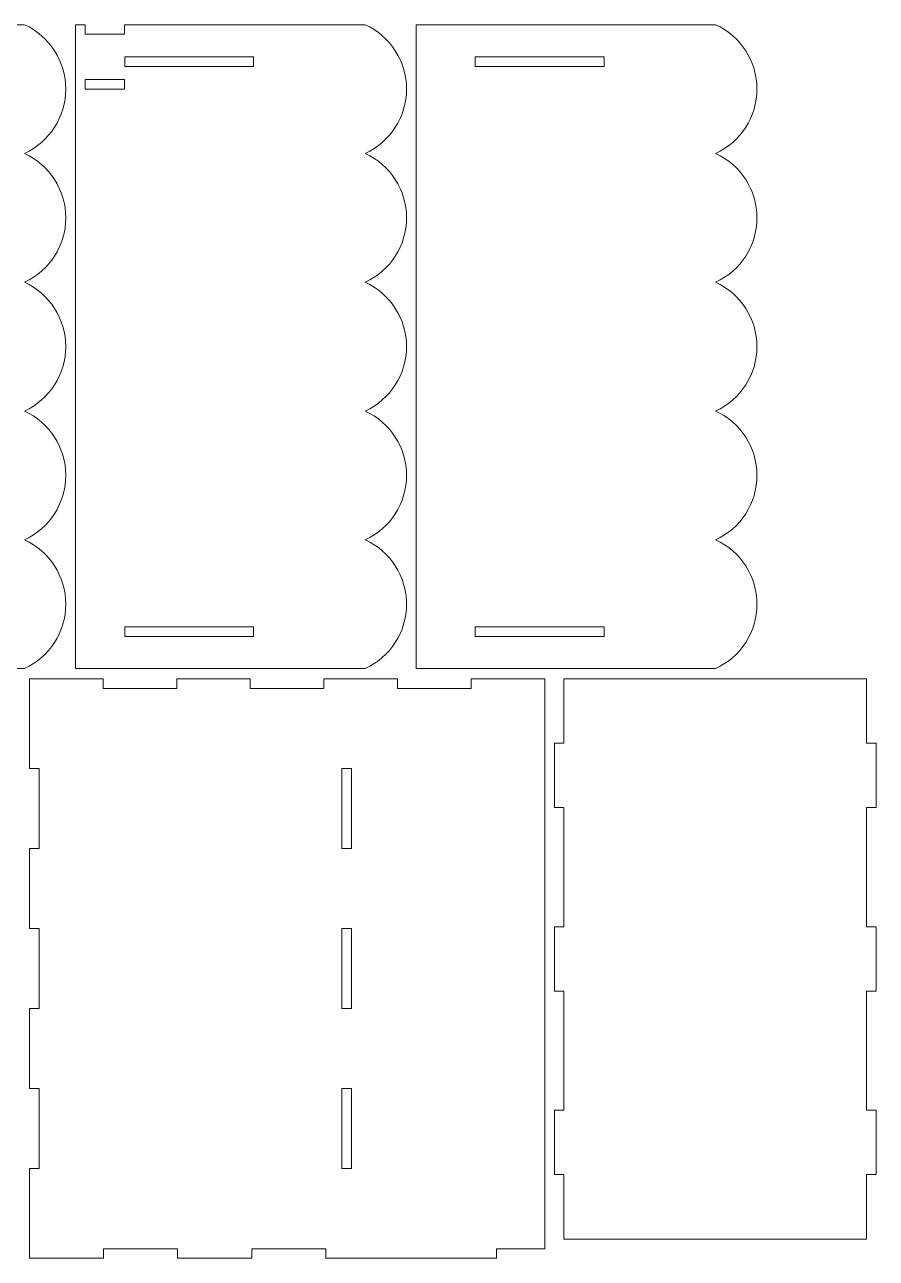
# Model space of a CAD drawing. Header units: millimetres. Extents: x -314 to 314, y -223 to 223.
# Drawn here: x 50 to 314.5, y -223.1 to 160 of the extents above; entities that cross this region are included whole.
import ezdxf

# ---------------------------------------------------------------- set-up
doc = ezdxf.new("R2010")
doc.units = ezdxf.units.MM
doc.header["$MEASUREMENT"] = 0
doc.layers.add('Camada 1', color=7, linetype='Continuous')

msp = doc.modelspace()

# ---------------------------------------------------------------- linework, layer by layer
at = {"layer": 'Camada 1', "color": 250, "lineweight": 20}
for points, knots in [([(-43.0734, -39.9725), (-43.0734, -39.9725), (49.9266, -39.9725), (49.9266, -39.9725), (49.9266, -39.9725), (57.7472, -36.3886), (62.7614, -28.5752), (62.7614, -19.9726), (62.7614, -19.9726), (62.7614, -11.3699), (57.7473, -3.5564), (49.9266, 0.0275), (49.9266, 0.0275), (57.7472, 3.6114), (62.7614, 11.4248), (62.7614, 20.0274), (62.7614, 20.0274), (62.7614, 28.6301), (57.7473, 36.4436), (49.9266, 40.0275), (49.9266, 40.0275), (57.7472, 43.6114), (62.7614, 51.4248), (62.7614, 60.0274), (62.7614, 60.0274), (62.7614, 68.6301), (57.7473, 76.4436), (49.9266, 80.0275), (49.9266, 80.0275), (57.7472, 83.6114), (62.7614, 91.4248), (62.7614, 100.0274), (62.7614, 100.0274), (62.7614, 108.6301), (57.7473, 116.4436), (49.9266, 120.0275), (49.9266, 120.0275), (57.7472, 123.6114), (62.7614, 131.4248), (62.7614, 140.0274), (62.7614, 140.0274), (62.7614, 148.6301), (57.7473, 156.4436), (49.9266, 160.0275), (49.9266, 160.0275), (49.9266, 160.0275), (-43.0734, 160.0275), (-43.0734, 160.0275), (-43.0734, 160.0275), (-43.0734, 160.0275), (-43.0734, -39.9725), (-43.0734, -39.9725)], [0, 0, 0, 0, 0.07142857, 0.07142857, 0.07142857, 0.07142857, 0.14285714, 0.14285714, 0.14285714, 0.14285714, 0.21428571, 0.21428571, 0.21428571, 0.21428571, 0.28571429, 0.28571429, 0.28571429, 0.28571429, 0.35714286, 0.35714286, 0.35714286, 0.35714286, 0.42857143, 0.42857143, 0.42857143, 0.42857143, 0.5, 0.5, 0.5, 0.5, 0.57142857, 0.57142857, 0.57142857, 0.57142857, 0.64285714, 0.64285714, 0.64285714, 0.64285714, 0.71428571, 0.71428571, 0.71428571, 0.71428571, 0.78571429, 0.78571429, 0.78571429, 0.78571429, 0.85714286, 0.85714286, 0.85714286, 0.85714286, 1, 1, 1, 1]), ([(65.7614, -39.9725), (65.7614, -39.9725), (155.7614, -39.9725), (155.7614, -39.9725), (155.7614, -39.9725), (163.582, -36.3886), (168.5962, -28.5752), (168.5962, -19.9726), (168.5962, -19.9726), (168.5962, -11.3699), (163.5821, -3.5564), (155.7614, 0.0275), (155.7614, 0.0275), (163.582, 3.6114), (168.5962, 11.4248), (168.5962, 20.0274), (168.5962, 20.0274), (168.5962, 28.6301), (163.5821, 36.4436), (155.7614, 40.0275), (155.7614, 40.0275), (163.582, 43.6114), (168.5962, 51.4248), (168.5962, 60.0274), (168.5962, 60.0274), (168.5962, 68.6301), (163.5821, 76.4436), (155.7614, 80.0275), (155.7614, 80.0275), (163.582, 83.6114), (168.5962, 91.4248), (168.5962, 100.0274), (168.5962, 100.0274), (168.5962, 108.6301), (163.5821, 116.4436), (155.7614, 120.0275), (155.7614, 120.0275), (163.582, 123.6114), (168.5962, 131.4248), (168.5962, 140.0274), (168.5962, 140.0274), (168.5962, 148.6301), (163.5821, 156.4436), (155.7614, 160.0275), (155.7614, 160.0275), (155.7614, 160.0275), (80.9746, 160.0275), (80.9746, 160.0275), (80.9746, 160.0275), (80.9746, 160.0275), (80.9746, 157.0275), (80.9746, 157.0275), (80.9746, 157.0275), (80.9746, 157.0275), (68.7614, 157.0275), (68.7614, 157.0275), (68.7614, 157.0275), (68.7614, 157.0275), (68.7614, 160.0275), (68.7614, 160.0275), (68.7614, 160.0275), (68.7614, 160.0275), (65.7614, 160.0275), (65.7614, 160.0275), (65.7614, 160.0275), (65.7614, 160.0275), (65.7614, -39.9725), (65.7614, -39.9725)], [0, 0, 0, 0, 0.05555556, 0.05555556, 0.05555556, 0.05555556, 0.11111111, 0.11111111, 0.11111111, 0.11111111, 0.16666667, 0.16666667, 0.16666667, 0.16666667, 0.22222222, 0.22222222, 0.22222222, 0.22222222, 0.27777778, 0.27777778, 0.27777778, 0.27777778, 0.33333333, 0.33333333, 0.33333333, 0.33333333, 0.38888889, 0.38888889, 0.38888889, 0.38888889, 0.44444444, 0.44444444, 0.44444444, 0.44444444, 0.5, 0.5, 0.5, 0.5, 0.55555556, 0.55555556, 0.55555556, 0.55555556, 0.61111111, 0.61111111, 0.61111111, 0.61111111, 0.66666667, 0.66666667, 0.66666667, 0.66666667, 0.72222222, 0.72222222, 0.72222222, 0.72222222, 0.77777778, 0.77777778, 0.77777778, 0.77777778, 0.83333333, 0.83333333, 0.83333333, 0.83333333, 0.88888889, 0.88888889, 0.88888889, 0.88888889, 1, 1, 1, 1]), ([(277.431, 100.0274), (277.431, 108.6301), (272.4169, 116.4436), (264.5962, 120.0275), (264.5962, 120.0275), (272.4168, 123.6114), (277.431, 131.4248), (277.431, 140.0274), (277.431, 140.0274), (277.431, 148.6301), (272.4169, 156.4436), (264.5962, 160.0275), (264.5962, 160.0275), (264.5962, 160.0275), (171.5962, 160.0275), (171.5962, 160.0275), (171.5962, 160.0275), (171.5962, 160.0275), (171.5962, -39.9725), (171.5962, -39.9725), (171.5962, -39.9725), (171.5962, -39.9725), (264.5962, -39.9725), (264.5962, -39.9725), (264.5962, -39.9725), (272.4168, -36.3886), (277.431, -28.5752), (277.431, -19.9726), (277.431, -19.9726), (277.431, -11.3699), (272.4169, -3.5564), (264.5962, 0.0275), (264.5962, 0.0275), (272.4168, 3.6114), (277.431, 11.4248), (277.431, 20.0274), (277.431, 20.0274), (277.431, 28.6301), (272.4169, 36.4436), (264.5962, 40.0275), (264.5962, 40.0275), (272.4168, 43.6114), (277.431, 51.4248), (277.431, 60.0274), (277.431, 60.0274), (277.431, 68.6301), (272.4169, 76.4436), (264.5962, 80.0275), (264.5962, 80.0275), (272.4168, 83.6114), (277.431, 91.4248), (277.431, 100.0274)], [0, 0, 0, 0, 0.07142857, 0.07142857, 0.07142857, 0.07142857, 0.14285714, 0.14285714, 0.14285714, 0.14285714, 0.21428571, 0.21428571, 0.21428571, 0.21428571, 0.28571429, 0.28571429, 0.28571429, 0.28571429, 0.35714286, 0.35714286, 0.35714286, 0.35714286, 0.42857143, 0.42857143, 0.42857143, 0.42857143, 0.5, 0.5, 0.5, 0.5, 0.57142857, 0.57142857, 0.57142857, 0.57142857, 0.64285714, 0.64285714, 0.64285714, 0.64285714, 0.71428571, 0.71428571, 0.71428571, 0.71428571, 0.78571429, 0.78571429, 0.78571429, 0.78571429, 0.85714286, 0.85714286, 0.85714286, 0.85714286, 1, 1, 1, 1]), ([(121.1167, 147.0275), (121.1167, 147.0275), (81.1167, 147.0275), (81.1167, 147.0275), (81.1167, 147.0275), (81.1167, 147.0275), (81.1167, 150.0275), (81.1167, 150.0275), (81.1167, 150.0275), (81.1167, 150.0275), (121.1167, 150.0275), (121.1167, 150.0275), (121.1167, 150.0275), (121.1167, 150.0275), (121.1167, 147.0275), (121.1167, 147.0275)], [0, 0, 0, 0, 0.2, 0.2, 0.2, 0.2, 0.4, 0.4, 0.4, 0.4, 0.6, 0.6, 0.6, 0.6, 1, 1, 1, 1]), ([(229.9515, 147.0275), (229.9515, 147.0275), (189.9515, 147.0275), (189.9515, 147.0275), (189.9515, 147.0275), (189.9515, 147.0275), (189.9515, 150.0275), (189.9515, 150.0275), (189.9515, 150.0275), (189.9515, 150.0275), (229.9515, 150.0275), (229.9515, 150.0275), (229.9515, 150.0275), (229.9515, 150.0275), (229.9515, 147.0275), (229.9515, 147.0275)], [0, 0, 0, 0, 0.2, 0.2, 0.2, 0.2, 0.4, 0.4, 0.4, 0.4, 0.6, 0.6, 0.6, 0.6, 1, 1, 1, 1]), ([(80.9746, 140.0275), (80.9746, 140.0275), (68.7614, 140.0275), (68.7614, 140.0275), (68.7614, 140.0275), (68.7614, 140.0275), (68.7614, 143.0275), (68.7614, 143.0275), (68.7614, 143.0275), (68.7614, 143.0275), (80.9746, 143.0275), (80.9746, 143.0275), (80.9746, 143.0275), (80.9746, 143.0275), (80.9746, 140.0275), (80.9746, 140.0275)], [0, 0, 0, 0, 0.2, 0.2, 0.2, 0.2, 0.4, 0.4, 0.4, 0.4, 0.6, 0.6, 0.6, 0.6, 1, 1, 1, 1]), ([(81.1167, -26.9725), (81.1167, -26.9725), (121.1167, -26.9725), (121.1167, -26.9725), (121.1167, -26.9725), (121.1167, -26.9725), (121.1167, -29.9725), (121.1167, -29.9725), (121.1167, -29.9725), (121.1167, -29.9725), (81.1167, -29.9725), (81.1167, -29.9725), (81.1167, -29.9725), (81.1167, -29.9725), (81.1167, -26.9725), (81.1167, -26.9725)], [0, 0, 0, 0, 0.2, 0.2, 0.2, 0.2, 0.4, 0.4, 0.4, 0.4, 0.6, 0.6, 0.6, 0.6, 1, 1, 1, 1]), ([(189.9515, -26.9725), (189.9515, -26.9725), (229.9515, -26.9725), (229.9515, -26.9725), (229.9515, -26.9725), (229.9515, -26.9725), (229.9515, -29.9725), (229.9515, -29.9725), (229.9515, -29.9725), (229.9515, -29.9725), (189.9515, -29.9725), (189.9515, -29.9725), (189.9515, -29.9725), (189.9515, -29.9725), (189.9515, -26.9725), (189.9515, -26.9725)], [0, 0, 0, 0, 0.2, 0.2, 0.2, 0.2, 0.4, 0.4, 0.4, 0.4, 0.6, 0.6, 0.6, 0.6, 1, 1, 1, 1]), ([(97.5, -223.1399), (97.5, -223.1399), (120.5, -223.1399), (120.5, -223.1399), (120.5, -223.1399), (120.5, -223.1399), (120.5, -220.1399), (120.5, -220.1399), (120.5, -220.1399), (120.5, -220.1399), (143.5, -220.1399), (143.5, -220.1399), (143.5, -220.1399), (143.5, -220.1399), (143.5, -223.1399), (143.5, -223.1399), (143.5, -223.1399), (143.5, -223.1399), (196.5, -223.1399), (196.5, -223.1399), (196.5, -223.1399), (196.5, -223.1399), (196.5, -220.1399), (196.5, -220.1399), (196.5, -220.1399), (196.5, -220.1399), (211.5, -220.1399), (211.5, -220.1399), (211.5, -220.1399), (211.5, -220.1399), (211.5, -43.1399), (211.5, -43.1399), (211.5, -43.1399), (211.5, -43.1399), (188.6429, -43.1399), (188.6429, -43.1399), (188.6429, -43.1399), (188.6429, -43.1399), (188.6429, -46.1399), (188.6429, -46.1399), (188.6429, -46.1399), (188.6429, -46.1399), (165.7857, -46.1399), (165.7857, -46.1399), (165.7857, -46.1399), (165.7857, -46.1399), (165.7857, -43.1399), (165.7857, -43.1399), (165.7857, -43.1399), (165.7857, -43.1399), (142.9286, -43.1399), (142.9286, -43.1399), (142.9286, -43.1399), (142.9286, -43.1399), (142.9286, -46.1399), (142.9286, -46.1399), (142.9286, -46.1399), (142.9286, -46.1399), (120.0714, -46.1399), (120.0714, -46.1399), (120.0714, -46.1399), (120.0714, -46.1399), (120.0714, -43.1399), (120.0714, -43.1399), (120.0714, -43.1399), (120.0714, -43.1399), (97.2143, -43.1399), (97.2143, -43.1399), (97.2143, -43.1399), (97.2143, -43.1399), (97.2143, -46.1399), (97.2143, -46.1399), (97.2143, -46.1399), (97.2143, -46.1399), (74.3571, -46.1399), (74.3571, -46.1399), (74.3571, -46.1399), (74.3571, -46.1399), (74.3571, -43.1399), (74.3571, -43.1399), (74.3571, -43.1399), (74.3571, -43.1399), (51.5, -43.1399), (51.5, -43.1399), (51.5, -43.1399), (51.5, -43.1399), (51.5, -70.997), (51.5, -70.997), (51.5, -70.997), (51.5, -70.997), (54.5, -70.997), (54.5, -70.997), (54.5, -70.997), (54.5, -70.997), (54.5, -95.8542), (54.5, -95.8542), (54.5, -95.8542), (54.5, -95.8542), (51.5, -95.8542), (51.5, -95.8542), (51.5, -95.8542), (51.5, -95.8542), (51.5, -120.7113), (51.5, -120.7113), (51.5, -120.7113), (51.5, -120.7113), (54.5, -120.7113), (54.5, -120.7113), (54.5, -120.7113), (54.5, -120.7113), (54.5, -145.5685), (54.5, -145.5685), (54.5, -145.5685), (54.5, -145.5685), (51.5, -145.5685), (51.5, -145.5685), (51.5, -145.5685), (51.5, -145.5685), (51.5, -170.4256), (51.5, -170.4256), (51.5, -170.4256), (51.5, -170.4256), (54.5, -170.4256), (54.5, -170.4256), (54.5, -170.4256), (54.5, -170.4256), (54.5, -195.2828), (54.5, -195.2828), (54.5, -195.2828), (54.5, -195.2828), (51.5, -195.2828), (51.5, -195.2828), (51.5, -195.2828), (51.5, -195.2828), (51.5, -223.1399), (51.5, -223.1399), (51.5, -223.1399), (51.5, -223.1399), (74.5, -223.1399), (74.5, -223.1399), (74.5, -223.1399), (74.5, -223.1399), (74.5, -220.1399), (74.5, -220.1399), (74.5, -220.1399), (74.5, -220.1399), (97.5, -220.1399), (97.5, -220.1399), (97.5, -220.1399), (97.5, -220.1399), (97.5, -223.1399), (97.5, -223.1399)], [0, 0, 0, 0, 0.02564103, 0.02564103, 0.02564103, 0.02564103, 0.05128205, 0.05128205, 0.05128205, 0.05128205, 0.07692308, 0.07692308, 0.07692308, 0.07692308, 0.1025641, 0.1025641, 0.1025641, 0.1025641, 0.12820513, 0.12820513, 0.12820513, 0.12820513, 0.15384615, 0.15384615, 0.15384615, 0.15384615, 0.17948718, 0.17948718, 0.17948718, 0.17948718, 0.20512821, 0.20512821, 0.20512821, 0.20512821, 0.23076923, 0.23076923, 0.23076923, 0.23076923, 0.25641026, 0.25641026, 0.25641026, 0.25641026, 0.28205128, 0.28205128, 0.28205128, 0.28205128, 0.30769231, 0.30769231, 0.30769231, 0.30769231, 0.33333333, 0.33333333, 0.33333333, 0.33333333, 0.35897436, 0.35897436, 0.35897436, 0.35897436, 0.38461538, 0.38461538, 0.38461538, 0.38461538, 0.41025641, 0.41025641, 0.41025641, 0.41025641, 0.43589744, 0.43589744, 0.43589744, 0.43589744, 0.46153846, 0.46153846, 0.46153846, 0.46153846, 0.48717949, 0.48717949, 0.48717949, 0.48717949, 0.51282051, 0.51282051, 0.51282051, 0.51282051, 0.53846154, 0.53846154, 0.53846154, 0.53846154, 0.56410256, 0.56410256, 0.56410256, 0.56410256, 0.58974359, 0.58974359, 0.58974359, 0.58974359, 0.61538462, 0.61538462, 0.61538462, 0.61538462, 0.64102564, 0.64102564, 0.64102564, 0.64102564, 0.66666667, 0.66666667, 0.66666667, 0.66666667, 0.69230769, 0.69230769, 0.69230769, 0.69230769, 0.71794872, 0.71794872, 0.71794872, 0.71794872, 0.74358974, 0.74358974, 0.74358974, 0.74358974, 0.76923077, 0.76923077, 0.76923077, 0.76923077, 0.79487179, 0.79487179, 0.79487179, 0.79487179, 0.82051282, 0.82051282, 0.82051282, 0.82051282, 0.84615385, 0.84615385, 0.84615385, 0.84615385, 0.87179487, 0.87179487, 0.87179487, 0.87179487, 0.8974359, 0.8974359, 0.8974359, 0.8974359, 0.92307692, 0.92307692, 0.92307692, 0.92307692, 0.94871795, 0.94871795, 0.94871795, 0.94871795, 1, 1, 1, 1]), ([(217.5, -217.1399), (217.5, -217.1399), (311.5, -217.1399), (311.5, -217.1399), (311.5, -217.1399), (311.5, -217.1399), (311.5, -197.1399), (311.5, -197.1399), (311.5, -197.1399), (311.5, -197.1399), (314.5, -197.1399), (314.5, -197.1399), (314.5, -197.1399), (314.5, -197.1399), (314.5, -177.1399), (314.5, -177.1399), (314.5, -177.1399), (314.5, -177.1399), (311.5, -177.1399), (311.5, -177.1399), (311.5, -177.1399), (311.5, -177.1399), (311.5, -140.1399), (311.5, -140.1399), (311.5, -140.1399), (311.5, -140.1399), (314.5, -140.1399), (314.5, -140.1399), (314.5, -140.1399), (314.5, -140.1399), (314.5, -120.1399), (314.5, -120.1399), (314.5, -120.1399), (314.5, -120.1399), (311.5, -120.1399), (311.5, -120.1399), (311.5, -120.1399), (311.5, -120.1399), (311.5, -83.1399), (311.5, -83.1399), (311.5, -83.1399), (311.5, -83.1399), (314.5, -83.1399), (314.5, -83.1399), (314.5, -83.1399), (314.5, -83.1399), (314.5, -63.1399), (314.5, -63.1399), (314.5, -63.1399), (314.5, -63.1399), (311.5, -63.1399), (311.5, -63.1399), (311.5, -63.1399), (311.5, -63.1399), (311.5, -43.1399), (311.5, -43.1399), (311.5, -43.1399), (311.5, -43.1399), (217.5, -43.1399), (217.5, -43.1399), (217.5, -43.1399), (217.5, -43.1399), (217.5, -63.1399), (217.5, -63.1399), (217.5, -63.1399), (217.5, -63.1399), (214.5, -63.1399), (214.5, -63.1399), (214.5, -63.1399), (214.5, -63.1399), (214.5, -83.1399), (214.5, -83.1399), (214.5, -83.1399), (214.5, -83.1399), (217.5, -83.1399), (217.5, -83.1399), (217.5, -83.1399), (217.5, -83.1399), (217.5, -120.1399), (217.5, -120.1399), (217.5, -120.1399), (217.5, -120.1399), (214.5, -120.1399), (214.5, -120.1399), (214.5, -120.1399), (214.5, -120.1399), (214.5, -140.1399), (214.5, -140.1399), (214.5, -140.1399), (214.5, -140.1399), (217.5, -140.1399), (217.5, -140.1399), (217.5, -140.1399), (217.5, -140.1399), (217.5, -177.1399), (217.5, -177.1399), (217.5, -177.1399), (217.5, -177.1399), (214.5, -177.1399), (214.5, -177.1399), (214.5, -177.1399), (214.5, -177.1399), (214.5, -197.1399), (214.5, -197.1399), (214.5, -197.1399), (214.5, -197.1399), (217.5, -197.1399), (217.5, -197.1399), (217.5, -197.1399), (217.5, -197.1399), (217.5, -217.1399), (217.5, -217.1399)], [0, 0, 0, 0, 0.03448276, 0.03448276, 0.03448276, 0.03448276, 0.06896552, 0.06896552, 0.06896552, 0.06896552, 0.10344828, 0.10344828, 0.10344828, 0.10344828, 0.13793103, 0.13793103, 0.13793103, 0.13793103, 0.17241379, 0.17241379, 0.17241379, 0.17241379, 0.20689655, 0.20689655, 0.20689655, 0.20689655, 0.24137931, 0.24137931, 0.24137931, 0.24137931, 0.27586207, 0.27586207, 0.27586207, 0.27586207, 0.31034483, 0.31034483, 0.31034483, 0.31034483, 0.34482759, 0.34482759, 0.34482759, 0.34482759, 0.37931034, 0.37931034, 0.37931034, 0.37931034, 0.4137931, 0.4137931, 0.4137931, 0.4137931, 0.44827586, 0.44827586, 0.44827586, 0.44827586, 0.48275862, 0.48275862, 0.48275862, 0.48275862, 0.51724138, 0.51724138, 0.51724138, 0.51724138, 0.55172414, 0.55172414, 0.55172414, 0.55172414, 0.5862069, 0.5862069, 0.5862069, 0.5862069, 0.62068966, 0.62068966, 0.62068966, 0.62068966, 0.65517241, 0.65517241, 0.65517241, 0.65517241, 0.68965517, 0.68965517, 0.68965517, 0.68965517, 0.72413793, 0.72413793, 0.72413793, 0.72413793, 0.75862069, 0.75862069, 0.75862069, 0.75862069, 0.79310345, 0.79310345, 0.79310345, 0.79310345, 0.82758621, 0.82758621, 0.82758621, 0.82758621, 0.86206897, 0.86206897, 0.86206897, 0.86206897, 0.89655172, 0.89655172, 0.89655172, 0.89655172, 0.93103448, 0.93103448, 0.93103448, 0.93103448, 1, 1, 1, 1]), ([(148.5, -95.8542), (148.5, -95.8542), (148.5, -70.997), (148.5, -70.997), (148.5, -70.997), (148.5, -70.997), (151.5, -70.997), (151.5, -70.997), (151.5, -70.997), (151.5, -70.997), (151.5, -95.8542), (151.5, -95.8542), (151.5, -95.8542), (151.5, -95.8542), (148.5, -95.8542), (148.5, -95.8542)], [0, 0, 0, 0, 0.2, 0.2, 0.2, 0.2, 0.4, 0.4, 0.4, 0.4, 0.6, 0.6, 0.6, 0.6, 1, 1, 1, 1]), ([(148.5, -120.7113), (148.5, -120.7113), (151.5, -120.7113), (151.5, -120.7113), (151.5, -120.7113), (151.5, -120.7113), (151.5, -145.5685), (151.5, -145.5685), (151.5, -145.5685), (151.5, -145.5685), (148.5, -145.5685), (148.5, -145.5685), (148.5, -145.5685), (148.5, -145.5685), (148.5, -120.7113), (148.5, -120.7113)], [0, 0, 0, 0, 0.2, 0.2, 0.2, 0.2, 0.4, 0.4, 0.4, 0.4, 0.6, 0.6, 0.6, 0.6, 1, 1, 1, 1]), ([(148.5, -170.4256), (148.5, -170.4256), (151.5, -170.4256), (151.5, -170.4256), (151.5, -170.4256), (151.5, -170.4256), (151.5, -195.2828), (151.5, -195.2828), (151.5, -195.2828), (151.5, -195.2828), (148.5, -195.2828), (148.5, -195.2828), (148.5, -195.2828), (148.5, -195.2828), (148.5, -170.4256), (148.5, -170.4256)], [0, 0, 0, 0, 0.2, 0.2, 0.2, 0.2, 0.4, 0.4, 0.4, 0.4, 0.6, 0.6, 0.6, 0.6, 1, 1, 1, 1])]:
    msp.add_open_spline(points, degree=3, knots=knots, dxfattribs=at)

doc.saveas('drawing.dxf')
